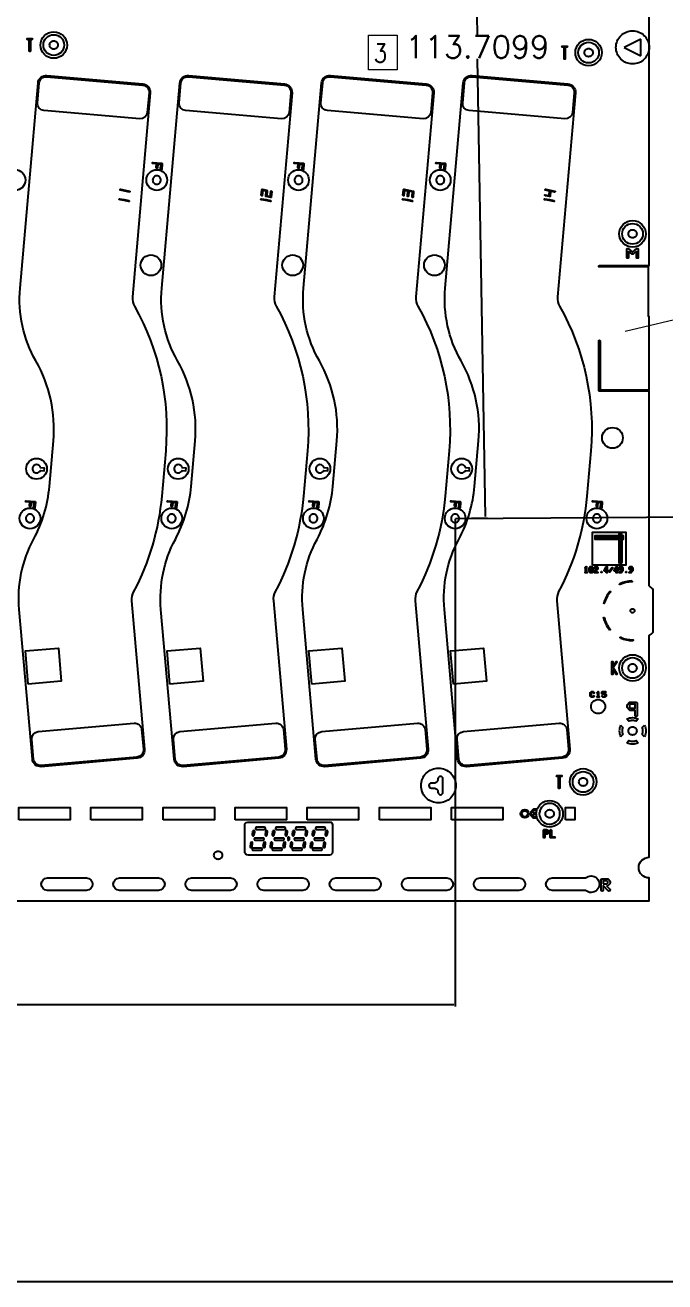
# Model space of a CAD drawing. Extents: x 2864 to 3941, y 2420 to 3182.
# Drawn here: x 3211.9 to 3289.1, y 2594.2 to 2745.9 of the extents above; entities that cross this region are included whole.
import ezdxf
from ezdxf.enums import TextEntityAlignment as Align

# ---------------------------------------------------------------- set-up
doc = ezdxf.new("R2010")
doc.units = 0
doc.layers.get('Defpoints').update_dxf_attribs({"lineweight": 0})
for name, color, linetype in [('barcode-t', 6, 'Continuous'), ('susa-t', 2, 'Continuous'), ('ttr1_panel', 255, 'Continuous'), ('序號', 1, 'Continuous')]:
    doc.layers.add(name, color=color, linetype=linetype)
doc.layers.add('備註', color=1, linetype='Continuous', lineweight=0)
doc.layers.add('尺寸線', color=3, linetype='Continuous', lineweight=0)
doc.styles.get("Standard").update_dxf_attribs({"font": 'simplex.shx', "height": 2.7})
doc.dimstyles.get("Standard").update_dxf_attribs({"dimtxt": 6, "dimasz": 0.18, "dimexe": 0.18, "dimexo": 0.0625, "dimgap": 0.09, "dimtad": 0, "dimtih": 1, "dimtoh": 1, "dimdec": 4, "dimzin": 0, "dimdsep": 46, "dimtxsty": 'Standard', "dimcen": 0.09, "dimadec": 0, "dimazin": 0, "dimtfac": 1, "dimtdec": 4, "dimtofl": 0, "dimtmove": 0, "dimatfit": 3, "dimfxl": 0, "dimtolj": 1, "dimtzin": 0, "dimarcsym": 0})

# ---------------------------------------------------------------- blocks, each defined once
blk = doc.blocks.new('*D2')
at = {"layer": 'Defpoints', "color": 0, "linetype": 'Continuous'}
for p in [(3304.24, 2985.37), (3261.76, 2985.09), (3263.76, 2686.4)]:
    blk.add_point(p, dxfattribs=at)
at = {"layer": '尺寸線', "color": 0, "linetype": 'Continuous', "lineweight": -2}
for p, q in [((3261.83, 2985.09), (3304.42, 2985.37)), ((3304.24, 2985.19), (3305.23, 2837.47)), ((3306.23, 2686.86), (3305.25, 2834.59)), ((3263.82, 2686.4), (3306.42, 2686.68))]:
    blk.add_line(p, q, dxfattribs=at)
at = {"layer": '尺寸線', "color": 0, "linetype": 'Continuous'}
for points in [[(3304.27, 2985.19), (3304.21, 2985.19), (3304.24, 2985.37)], [(3306.2, 2686.86), (3306.26, 2686.86), (3306.24, 2686.68)]]:
    blk.add_solid(points, dxfattribs=at)
at = {"layer": '尺寸線', "color": 0, "linetype": 'Continuous', "insert": (3305.24, 2836.03), "char_height": 2.7, "attachment_point": 5}
blk.add_mtext('\\A1;298.6990', dxfattribs=at)
blk = doc.blocks.new('*D3')
at = {"layer": 'Defpoints', "color": 0, "linetype": 'Continuous'}
for p in [(3261.76, 2800.09), (3265.44, 2800.15), (3263.76, 2686.4)]:
    blk.add_point(p, dxfattribs=at)
at = {"layer": '尺寸線', "color": 0, "linetype": 'Continuous', "lineweight": -2}
for p, q in [((3261.83, 2800.09), (3265.62, 2800.16)), ((3265.45, 2799.97), (3266.42, 2744.75)), ((3267.44, 2686.64), (3266.47, 2741.87)), ((3263.82, 2686.4), (3267.62, 2686.46))]:
    blk.add_line(p, q, dxfattribs=at)
at = {"layer": '尺寸線', "color": 0, "linetype": 'Continuous'}
for points in [[(3265.48, 2799.97), (3265.42, 2799.97), (3265.44, 2800.15)], [(3267.41, 2686.64), (3267.47, 2686.64), (3267.44, 2686.46)]]:
    blk.add_solid(points, dxfattribs=at)
at = {"layer": '尺寸線', "color": 0, "linetype": 'Continuous', "insert": (3266.44, 2743.31), "char_height": 2.7, "attachment_point": 5}
blk.add_mtext('\\A1;113.7099', dxfattribs=at)
blk = doc.blocks.new('*D5')
at = {"layer": 'Defpoints', "color": 0, "linetype": 'Continuous'}
for p in [(3058.56, 2686.4), (3263.76, 2686.4), (3263.76, 2627.67)]:
    blk.add_point(p, dxfattribs=at)
at = {"layer": '尺寸線', "color": 0, "linetype": 'Continuous', "lineweight": -2}
for p, q in [((3058.56, 2686.33), (3058.56, 2627.49)), ((3263.76, 2686.33), (3263.76, 2627.49)), ((3058.74, 2627.67), (3149.17, 2627.67)), ((3263.58, 2627.67), (3167.87, 2627.67))]:
    blk.add_line(p, q, dxfattribs=at)
at = {"layer": '尺寸線', "color": 0, "linetype": 'Continuous'}
for points in [[(3058.74, 2627.7), (3058.74, 2627.64), (3058.56, 2627.67)], [(3263.58, 2627.64), (3263.58, 2627.7), (3263.76, 2627.67)]]:
    blk.add_solid(points, dxfattribs=at)
at = {"layer": '尺寸線', "color": 0, "linetype": 'Continuous', "insert": (3158.52, 2627.67), "char_height": 2.7, "attachment_point": 5}
blk.add_mtext('\\A1;205.2000', dxfattribs=at)

msp = doc.modelspace()

# ---------------------------------------------------------------- linework, layer by layer
at = {"layer": 'barcode-t', "linetype": 'Continuous'}
for points in [[(3212.25041, 2666.40495), (3211.90194, 2670.38977), (3215.88651, 2670.73826), (3216.23522, 2666.75342)], [(3229.35041, 2666.40495), (3229.00194, 2670.38977), (3232.98651, 2670.73826), (3233.33522, 2666.75342)], [(3246.45041, 2666.40495), (3246.10194, 2670.38977), (3250.08651, 2670.73826), (3250.43522, 2666.75342)], [(3263.55041, 2666.40495), (3263.20194, 2670.38977), (3267.18651, 2670.73826), (3267.53522, 2666.75342)]]:
    msp.add_lwpolyline(points, close=True, dxfattribs=at)
at = {"layer": 'susa-t', "linetype": 'Continuous'}
for points in [[(3213.36598, 2736.54783), (3213.57518, 2738.939, -0.414215), (3214.4959, 2739.71157), (3226.05194, 2738.70055, -0.414216), (3226.82452, 2737.77983), (3226.61532, 2735.38866, -0.414044), (3225.6946, 2734.61608), (3214.13856, 2735.62711, -0.414219)], [(3230.46598, 2736.54783), (3230.67518, 2738.939, -0.414215), (3231.5959, 2739.71157), (3243.15194, 2738.70055, -0.414216), (3243.92452, 2737.77983), (3243.71532, 2735.38866, -0.414044), (3242.7946, 2734.61608), (3231.23856, 2735.62711, -0.414219)], [(3247.56598, 2736.54783), (3247.77518, 2738.939, -0.414215), (3248.6959, 2739.71157), (3260.25194, 2738.70055, -0.414216), (3261.02452, 2737.77983), (3260.81532, 2735.38866, -0.414044), (3259.8946, 2734.61608), (3248.33856, 2735.62711, -0.414219)], [(3264.66598, 2736.54783), (3264.87518, 2738.939, -0.414215), (3265.7959, 2739.71157), (3277.35194, 2738.70055, -0.414216), (3278.12452, 2737.77983), (3277.91532, 2735.38866, -0.414044), (3276.9946, 2734.61608), (3265.43856, 2735.62711, -0.414219)], [(3225.93132, 2660.89954), (3226.14155, 2658.5084, -0.414115), (3225.36924, 2657.58744), (3213.81343, 2656.57271, -0.414217), (3212.89248, 2657.34502), (3212.6825, 2659.73614, -0.41404), (3213.45481, 2660.65709), (3225.01037, 2661.67185, -0.414215)], [(3243.03132, 2660.89954), (3243.24155, 2658.5084, -0.414115), (3242.46924, 2657.58744), (3230.91343, 2656.57271, -0.414217), (3229.99248, 2657.34502), (3229.7825, 2659.73614, -0.41404), (3230.55481, 2660.65709), (3242.11037, 2661.67185, -0.414215)], [(3260.13132, 2660.89954), (3260.34155, 2658.5084, -0.414115), (3259.56924, 2657.58744), (3248.01343, 2656.57271, -0.414217), (3247.09248, 2657.34502), (3246.8825, 2659.73614, -0.41404), (3247.65481, 2660.65709), (3259.21037, 2661.67185, -0.414215)], [(3277.23132, 2660.89954), (3277.44155, 2658.5084, -0.414115), (3276.66924, 2657.58744), (3265.11343, 2656.57271, -0.414217), (3264.19248, 2657.34502), (3263.9825, 2659.73614, -0.41404), (3264.75481, 2660.65709), (3276.31037, 2661.67185, -0.414215)]]:
    msp.add_lwpolyline(points, format="xyb", close=True, dxfattribs=at)
at = {"layer": 'ttr1_panel'}
for p, q in [((3286.16107, 2744.24278), (3284.16107, 2743.24278)), ((3286.16107, 2742.24278), (3286.16107, 2744.24278)), ((3284.16107, 2743.24278), (3286.16107, 2742.24278)), ((3281.98575, 2680.29852), (3281.90699, 2680.14976)), ((3283.18575, 2680.29852), (3283.10699, 2680.14976)), ((3286.60103, 2660.04528), (3286.33444, 2660.31186)), ((3287.16107, 2594.24278), (3033.16107, 2594.24278))]:
    msp.add_line(p, q, dxfattribs=at)
at = {"layer": 'ttr1_panel', "linetype": 'Continuous'}
for points in [[(3300.16107, 3031.24278), (3300.16107, 2835.94278), (3301.16107, 2835.94278, -1), (3301.16107, 2835.54278), (3300.16107, 2835.54278), (3300.16107, 2640.24278), (3298.21107, 2640.24278), (3298.21107, 2631.24278), (3300.16107, 2631.24278), (3300.16107, 2615.94278), (3301.16107, 2615.94278, -1), (3301.16107, 2615.54278), (3300.16107, 2615.54278), (3300.16107, 2594.24278), (3287.16107, 2594.24278)], [(3033.16107, 2640.24278), (3287.16107, 2640.24278), (3287.16107, 2642.99278, -0.414215), (3285.91107, 2644.24278, -0.414215), (3287.16107, 2645.49278), (3287.16107, 2672.24945, 0.044688), (3287.66107, 2672.65241), (3287.66107, 2677.83314, 0.044688), (3287.16107, 2678.2361), (3287.16107, 2701.75508), (3281.16107, 2701.75508, -0.414239), (3281.08557, 2701.83058), (3281.08557, 2707.83058, -1), (3281.23657, 2707.83058), (3281.23657, 2701.90608), (3287.16107, 2701.90608), (3287.16107, 2710.75508, -0.414239), (3287.08557, 2710.83058), (3287.08557, 2716.75508), (3281.16107, 2716.75508, -1), (3281.16107, 2716.90608), (3287.16107, 2716.90608), (3287.16107, 2743.24278), (3287.16107, 2832.74945, 0.044688)], [(3284.46744, 2717.88678), (3284.46744, 2718.88015, -0.63678), (3284.63165, 2718.95681), (3285.16346, 2718.51363), (3285.69528, 2718.95681, -0.63678), (3285.85949, 2718.88015), (3285.85949, 2717.88678, -1), (3285.65949, 2717.88678), (3285.65949, 2718.66665)], [(3284.66744, 2718.66665), (3284.66744, 2717.88678, -1), (3284.46744, 2717.88678)], [(3285.65949, 2718.66665), (3285.22748, 2718.30664, -0.362064), (3285.09945, 2718.30664), (3284.66744, 2718.66665)], [(3279.56628, 2679.80459), (3279.48681, 2679.80459, -1), (3279.48681, 2679.92459), (3279.50628, 2679.92459), (3279.50628, 2680.37075, -0.727583), (3279.43779, 2680.46211)], [(3279.43779, 2680.46211), (3279.51706, 2680.5744, -0.734049), (3279.62628, 2680.54009), (3279.62628, 2679.92459), (3279.64575, 2679.92459, -1), (3279.64575, 2679.80459), (3279.56628, 2679.80459)], [(3280.55305, 2679.89014), (3280.71199, 2680.22789, -0.291832), (3280.76656, 2680.26234), (3280.81466, 2680.26234), (3280.86522, 2680.33397), (3280.86522, 2680.40846), (3280.81466, 2680.48009), (3280.7179, 2680.48009), (3280.65636, 2680.39291, -1), (3280.55832, 2680.46211), (3280.63759, 2680.5744, -0.245285), (3280.68681, 2680.60009), (3280.84575, 2680.60009, -0.245298), (3280.89497, 2680.5744), (3280.97403, 2680.4624, -0.156461), (3280.98522, 2680.42751), (3280.98522, 2680.31492, -0.156474), (3280.97403, 2680.28003), (3280.89497, 2680.16803, -0.245285), (3280.84575, 2680.14234), (3280.80436, 2680.14234), (3280.70189, 2679.92459)], [(3283.54734, 2680.31492), (3283.54734, 2680.42751, -0.156474), (3283.55853, 2680.4624), (3283.63759, 2680.5744, -0.245285), (3283.68681, 2680.60009), (3283.84575, 2680.60009, -0.245298), (3283.89497, 2680.5744), (3283.97403, 2680.4624, -0.156461), (3283.98522, 2680.42751), (3283.98522, 2680.20234)], [(3284.74734, 2680.31492), (3284.74734, 2680.42751, -0.156474), (3284.75853, 2680.4624), (3284.83759, 2680.5744, -0.245285), (3284.88681, 2680.60009), (3285.04575, 2680.60009, -0.245298), (3285.09497, 2680.5744), (3285.17403, 2680.4624, -0.156461), (3285.18522, 2680.42751), (3285.18522, 2680.20234)], [(3280.70189, 2679.92459), (3280.92522, 2679.92459, -1), (3280.92522, 2679.80459), (3280.60762, 2679.80459, -0.551305), (3280.55305, 2679.89014)], [(3283.98522, 2680.20234), (3283.98522, 2680.08976, -0.156474), (3283.97403, 2680.05487), (3283.8155, 2679.83028, -0.245285), (3283.76628, 2679.80459), (3283.60734, 2679.80459, -1), (3283.60734, 2679.92459), (3283.73519, 2679.92459), (3283.86522, 2680.1088), (3283.86522, 2680.14234), (3283.68681, 2680.14234, -0.245298), (3283.63759, 2680.16803), (3283.55853, 2680.28003, -0.156461), (3283.54734, 2680.31492)], [(3285.07171, 2678.84167, -1), (3285.07419, 2678.7417, 0.104159), (3283.67041, 2678.40947, -1), (3283.62782, 2678.49994)], [(3285.18522, 2680.20234), (3285.18522, 2680.08976, -0.156474), (3285.17403, 2680.05487), (3285.0155, 2679.83028, -0.245285), (3284.96628, 2679.80459), (3284.80734, 2679.80459, -1), (3284.80734, 2679.92459), (3284.93519, 2679.92459), (3285.06522, 2680.1088), (3285.06522, 2680.14234), (3284.88681, 2680.14234, -0.245298), (3284.83759, 2680.16803), (3284.75853, 2680.28003, -0.156461), (3284.74734, 2680.31492)], [(3282.41378, 2677.56924, -1), (3282.4901, 2677.50461, 0.110712), (3281.78015, 2676.14797, -1), (3281.68355, 2676.17383)], [(3281.66301, 2674.39212, -1), (3281.76018, 2674.41575, 0.113199), (3282.46041, 2673.01646, -1), (3282.38325, 2672.95285)], [(3283.69669, 2671.95407, -1), (3283.73737, 2672.04542, 0.107328), (3285.1917, 2671.74291, -1), (3285.19258, 2671.64291)], [(3282.64704, 2667.6173), (3282.64704, 2669.0577, -1), (3282.79704, 2669.0577), (3282.79704, 2668.57835)], [(3282.79704, 2668.57835), (3283.15699, 2669.10028, -1), (3283.28047, 2669.01512), (3282.81315, 2668.3375), (3283.28047, 2667.65988, -1), (3283.15699, 2667.57472), (3282.79704, 2668.09664)], [(3282.79704, 2668.09664), (3282.79704, 2667.6173, -1), (3282.64704, 2667.6173)], [(3280.96255, 2665.32398), (3280.94856, 2665.31, -1), (3280.87785, 2665.38071)], [(3281.01255, 2664.79866), (3280.91321, 2664.79866, -1), (3280.91321, 2664.89866), (3280.96255, 2664.89866), (3280.96255, 2665.32398)], [(3280.87785, 2665.38071), (3280.97704, 2665.47989, -0.669786), (3281.06255, 2665.44469), (3281.06255, 2664.89866), (3281.11188, 2664.89866, -1), (3281.11188, 2664.79866), (3281.01255, 2664.79866)], [(3284.52701, 2663.59419), (3284.52701, 2663.84565, -0.163734), (3284.55243, 2663.92121), (3284.74004, 2664.16966, -0.23584), (3284.83997, 2664.21957), (3285.59181, 2664.21957, -0.414226), (3285.71681, 2664.09457), (3285.71681, 2663.34527)], [(3284.46356, 2662.18274, -0.113254), (3285.16107, 2662.34278, -0.113254), (3285.85857, 2662.18274)], [(3285.85857, 2662.18274), (3285.59198, 2661.91615, 0.088223), (3285.16107, 2661.99278, 0.088221), (3284.73015, 2661.91615), (3284.46356, 2662.18274)], [(3285.71681, 2663.34527), (3285.71681, 2662.59597, -1), (3285.46681, 2662.59597), (3285.46681, 2663.22027), (3284.83997, 2663.22027, -0.235848), (3284.74004, 2663.27018), (3284.55243, 2663.51863, -0.163746), (3284.52701, 2663.59419)], [(3283.7211, 2661.44028), (3283.98769, 2661.17369, 0.088223), (3283.91107, 2660.74278, 0.088221), (3283.98769, 2660.31186), (3283.7211, 2660.04528)], [(3286.33444, 2660.31186, 0.088223), (3286.41107, 2660.74278, 0.088221), (3286.33444, 2661.17369), (3286.60103, 2661.44028)], [(3286.60103, 2661.44028, -0.113254), (3286.76107, 2660.74278, -0.113254), (3286.60103, 2660.04528)], [(3284.46356, 2659.30282), (3284.73015, 2659.5694, 0.088223), (3285.16107, 2659.49278, 0.088221), (3285.59198, 2659.5694), (3285.85857, 2659.30282)], [(3285.85857, 2659.30282, -0.113255), (3285.16107, 2659.14278, -0.113253), (3284.46356, 2659.30282)], [(3273.95475, 2651.07036), (3273.96557, 2651.05873, -0.394811), (3273.96519, 2650.93577), (3273.91935, 2650.88646, 0.028825), (3273.91107, 2650.74278)], [(3281.36725, 2641.53985), (3281.36725, 2642.16071), (3281.36725, 2642.78157, -0.414226), (3281.49225, 2642.90657), (3282.11311, 2642.90657, -0.200077), (3282.20188, 2642.86957), (3282.40806, 2642.66339, -0.200077), (3282.44506, 2642.57461), (3282.44506, 2642.36766, -0.200077), (3282.40806, 2642.27889), (3282.20188, 2642.07271, -0.200077), (3282.11311, 2642.03571), (3282.00098, 2642.03571)], [(3282.00098, 2642.03571), (3282.40845, 2641.62823, -1), (3282.23168, 2641.45146), (3281.64743, 2642.03571), (3281.61725, 2642.03571), (3281.61725, 2641.53985, -1), (3281.36725, 2641.53985)]]:
    msp.add_lwpolyline(points, format="xyb", dxfattribs=at)
for points in [[(3212.18594, 2744.17059, -1), (3212.18594, 2744.32059), (3212.43428, 2744.32059), (3212.68263, 2744.32059, -1), (3212.68263, 2744.17059), (3212.50928, 2744.17059), (3212.50928, 2742.80519, -1), (3212.35928, 2742.80519), (3212.35928, 2744.17059)], [(3283.16107, 2743.24278, -0.414214), (3285.16107, 2745.24278, -0.414214), (3287.16107, 2743.24278, -0.414214), (3285.16107, 2741.24278, -0.414214)], [(3214.82496, 2743.53067, -0.414217), (3215.32496, 2744.03067, -0.414217), (3215.82496, 2743.53067, -0.414217), (3215.32496, 2743.03067, -0.414217)], [(3276.72337, 2743.25758, -1), (3276.72337, 2743.40758), (3276.97171, 2743.40758), (3277.22006, 2743.40758, -1), (3277.22006, 2743.25758), (3277.04671, 2743.25758), (3277.04671, 2741.89219, -1), (3276.89671, 2741.89219), (3276.89671, 2743.25758)], [(3279.36239, 2742.61767, -0.414217), (3279.86239, 2743.11767, -0.414217), (3280.36239, 2742.61767, -0.414217), (3279.86239, 2742.11767, -0.414217)], [(3211.16106, 2675.41206, -0.145892), (3212.89617, 2683.86389, 0.101585), (3214.80371, 2690.26198), (3215.28305, 2695.74091, 0.152268), (3213.17514, 2705.39518, -0.152268), (3211.25808, 2714.17681), (3213.42564, 2738.95208, -0.414215), (3214.50899, 2739.86112), (3226.06477, 2738.85011, -0.414215), (3226.97381, 2737.76677), (3224.81978, 2713.14611, 0.151039), (3225.06884, 2711.99148, -0.151026), (3228.83122, 2694.5556), (3228.35188, 2689.07667, -0.100411), (3224.94764, 2677.5607, 0.144694), (3224.72216, 2676.44947), (3226.29085, 2658.52151, -0.414156), (3225.38176, 2657.43823), (3213.82593, 2656.42705, -0.414232), (3212.74257, 2657.33602)], [(3228.26106, 2675.41206, -0.145892), (3229.99617, 2683.86389, 0.101585), (3231.90371, 2690.26198), (3232.38305, 2695.74091, 0.152268), (3230.27514, 2705.39518, -0.152268), (3228.35808, 2714.17681), (3230.52564, 2738.95208, -0.414215), (3231.60899, 2739.86112), (3243.16477, 2738.85011, -0.414215), (3244.07381, 2737.76677), (3241.91978, 2713.14611, 0.151039), (3242.16884, 2711.99148, -0.151026), (3245.93122, 2694.5556), (3245.45188, 2689.07667, -0.100411), (3242.04764, 2677.5607, 0.144694), (3241.82216, 2676.44947), (3243.39085, 2658.52151, -0.414156), (3242.48176, 2657.43823), (3230.92593, 2656.42705, -0.414232), (3229.84257, 2657.33602)], [(3245.36106, 2675.41206, -0.145892), (3247.09617, 2683.86389, 0.101585), (3249.00371, 2690.26198), (3249.48305, 2695.74091, 0.152268), (3247.37514, 2705.39518, -0.152268), (3245.45808, 2714.17681), (3247.62564, 2738.95208, -0.414215), (3248.70899, 2739.86112), (3260.26477, 2738.85011, -0.414215), (3261.17381, 2737.76677), (3259.01978, 2713.14611, 0.151039), (3259.26884, 2711.99148, -0.151026), (3263.03122, 2694.5556), (3262.55188, 2689.07667, -0.100411), (3259.14764, 2677.5607, 0.144694), (3258.92216, 2676.44947), (3260.49085, 2658.52151, -0.414156), (3259.58176, 2657.43823), (3248.02593, 2656.42705, -0.414232), (3246.94257, 2657.33602)], [(3262.46106, 2675.41206, -0.145892), (3264.19617, 2683.86389, 0.101585), (3266.10371, 2690.26198), (3266.58305, 2695.74091, 0.152268), (3264.47514, 2705.39518, -0.152268), (3262.55808, 2714.17681), (3264.72564, 2738.95208, -0.414215), (3265.80899, 2739.86112), (3277.36477, 2738.85011, -0.414215), (3278.27381, 2737.76677), (3276.11978, 2713.14611, 0.151039), (3276.36884, 2711.99148, -0.151026), (3280.13122, 2694.5556), (3279.65188, 2689.07667, -0.100411), (3276.24764, 2677.5607, 0.144694), (3276.02216, 2676.44947), (3277.59085, 2658.52151, -0.414156), (3276.68176, 2657.43823), (3265.12593, 2656.42705, -0.414232), (3264.04257, 2657.33602)], [(3227.29023, 2729.21414, -1), (3227.3033, 2729.36357), (3228.34238, 2729.27266, -0.414234), (3228.41056, 2729.19141), (3228.34996, 2728.49869, -1), (3228.20053, 2728.51177), (3228.25459, 2729.12977), (3227.88448, 2729.16215), (3227.84557, 2728.71733, -1), (3227.69614, 2728.7304), (3227.73505, 2729.17522)], [(3244.39023, 2729.21414, -1), (3244.4033, 2729.36357), (3245.44238, 2729.27266, -0.414234), (3245.51056, 2729.19141), (3245.44996, 2728.49869, -1), (3245.30053, 2728.51177), (3245.35459, 2729.12977), (3244.98448, 2729.16215), (3244.94557, 2728.71733, -1), (3244.79614, 2728.7304), (3244.83505, 2729.17522)], [(3261.49023, 2729.21414, -1), (3261.5033, 2729.36357), (3262.54238, 2729.27266, -0.414234), (3262.61056, 2729.19141), (3262.54996, 2728.49869, -1), (3262.40053, 2728.51177), (3262.45459, 2729.12977), (3262.08448, 2729.16215), (3262.04557, 2728.71733, -1), (3261.89614, 2728.7304), (3261.93505, 2729.17522)], [(3227.25798, 2727.23379, 0.414217), (3227.75798, 2726.73379, 0.414217), (3228.25798, 2727.23379, 0.414217), (3227.75798, 2727.73379, 0.414217)], [(3244.35798, 2727.23379, 0.414217), (3244.85798, 2726.73379, 0.414217), (3245.35798, 2727.23379, 0.414217), (3244.85798, 2727.73379, 0.414217)], [(3261.45798, 2727.23379, 0.414217), (3261.95798, 2726.73379, 0.414217), (3262.45798, 2727.23379, 0.414217), (3261.95798, 2727.73379, 0.414217)], [(3223.36841, 2725.99518, -1), (3223.39108, 2726.11607), (3223.937, 2726.01369), (3224.48292, 2725.91131, -1), (3224.46025, 2725.79042), (3223.91433, 2725.8928)], [(3240.36039, 2725.39699), (3240.41848, 2726.06099, -0.444356), (3240.4913, 2726.11603), (3241.03679, 2726.01373, -0.386813), (3241.08693, 2725.94789), (3241.0337, 2725.33942), (3241.45814, 2725.25982), (3241.51032, 2725.85623, -1), (3241.63285, 2725.84551), (3241.57476, 2725.18151, -0.444356), (3241.50194, 2725.12646), (3240.95646, 2725.22876, -0.386813), (3240.90631, 2725.29461), (3240.95955, 2725.90308), (3240.5351, 2725.98268), (3240.48292, 2725.38627, -1)], [(3257.46039, 2725.39699), (3257.51848, 2726.06099, -0.444356), (3257.5913, 2726.11603), (3258.68271, 2725.91135, -0.386813), (3258.73285, 2725.84551), (3258.67476, 2725.18151, -1), (3258.55223, 2725.19223), (3258.60547, 2725.8007), (3258.18102, 2725.8803), (3258.12884, 2725.28389, -1), (3258.00631, 2725.29461), (3258.05955, 2725.90308), (3257.6351, 2725.98268), (3257.58292, 2725.38627, -1)], [(3274.61032, 2725.33119, -1), (3274.63299, 2725.45208), (3275.11222, 2725.3622), (3275.15955, 2725.90308), (3274.66841, 2725.99518, -1), (3274.69108, 2726.11607), (3275.78292, 2725.91131, -1), (3275.76025, 2725.79042), (3275.28102, 2725.8803), (3275.22884, 2725.28389, -0.444356), (3275.15602, 2725.22884)], [(3223.26819, 2724.84955, -1), (3223.29086, 2724.97044), (3223.83677, 2724.86806), (3224.38269, 2724.76568, -1), (3224.36002, 2724.64479), (3223.8141, 2724.74717)], [(3240.36819, 2724.84955, -1), (3240.39086, 2724.97044), (3240.93677, 2724.86806), (3241.48269, 2724.76568, -1), (3241.46002, 2724.64479), (3240.9141, 2724.74717)], [(3257.46819, 2724.84955, -1), (3257.49086, 2724.97044), (3258.03677, 2724.86806), (3258.58269, 2724.76568, -1), (3258.56002, 2724.64479), (3258.0141, 2724.74717)], [(3274.56819, 2724.84955, -1), (3274.59086, 2724.97044), (3275.13677, 2724.86806), (3275.68269, 2724.76568, -1), (3275.66002, 2724.64479), (3275.1141, 2724.74717)], [(3284.66107, 2720.74278, -0.414217), (3285.16107, 2721.24278, -0.414217), (3285.66107, 2720.74278, -0.414217), (3285.16107, 2720.24278, -0.414217)], [(3225.80626, 2716.9501, -0.414215), (3227.05626, 2718.2001, -0.414215), (3228.30626, 2716.9501, -0.414215), (3227.05626, 2715.7001, -0.414215)], [(3242.90626, 2716.9501, -0.414215), (3244.15626, 2718.2001, -0.414215), (3245.40626, 2716.9501, -0.414215), (3244.15626, 2715.7001, -0.414215)], [(3260.00626, 2716.9501, -0.414215), (3261.25626, 2718.2001, -0.414215), (3262.50626, 2716.9501, -0.414215), (3261.25626, 2715.7001, -0.414215)], [(3281.48789, 2696.1141, -0.414215), (3282.73789, 2697.3641, -0.414215), (3283.98789, 2696.1141, -0.414215), (3282.73789, 2694.8641, -0.414215)], [(3211.99734, 2692.3827, -0.414215), (3213.24734, 2693.6327, -0.414215), (3214.49734, 2692.3827, -0.414215), (3213.24734, 2691.1327, -0.414215)], [(3212.74734, 2692.3827, 0.414217), (3213.24734, 2691.8827, 0.303552), (3213.70942, 2692.1917), (3214.18179, 2692.15037), (3214.20794, 2692.44923), (3213.73557, 2692.49056, 0.351876), (3213.24734, 2692.8827, 0.414217)], [(3229.09734, 2692.3827, -0.414215), (3230.34734, 2693.6327, -0.414215), (3231.59734, 2692.3827, -0.414215), (3230.34734, 2691.1327, -0.414215)], [(3229.84734, 2692.3827, 0.414217), (3230.34734, 2691.8827, 0.303552), (3230.80942, 2692.1917), (3231.28179, 2692.15037), (3231.30794, 2692.44923), (3230.83557, 2692.49056, 0.351876), (3230.34734, 2692.8827, 0.414217)], [(3246.19734, 2692.3827, -0.414215), (3247.44734, 2693.6327, -0.414215), (3248.69734, 2692.3827, -0.414215), (3247.44734, 2691.1327, -0.414215)], [(3246.94734, 2692.3827, 0.414217), (3247.44734, 2691.8827, 0.303552), (3247.90942, 2692.1917), (3248.38179, 2692.15037), (3248.40794, 2692.44923), (3247.93557, 2692.49056, 0.351876), (3247.44734, 2692.8827, 0.414217)], [(3263.29734, 2692.3827, -0.414215), (3264.54734, 2693.6327, -0.414215), (3265.79734, 2692.3827, -0.414215), (3264.54734, 2691.1327, -0.414215)], [(3264.04734, 2692.3827, 0.414217), (3264.54734, 2691.8827, 0.303552), (3265.00942, 2692.1917), (3265.48179, 2692.15037), (3265.50794, 2692.44923), (3265.03557, 2692.49056, 0.351876), (3264.54734, 2692.8827, 0.414217)], [(3211.99109, 2688.37694, -1), (3212.00416, 2688.52637), (3213.04324, 2688.43547, -0.414234), (3213.11142, 2688.35421), (3213.05082, 2687.66149, -1), (3212.90139, 2687.67457), (3212.95545, 2688.29257), (3212.58534, 2688.32495), (3212.54643, 2687.88013, -1), (3212.397, 2687.8932), (3212.43591, 2688.33803)], [(3229.09109, 2688.37694, -1), (3229.10416, 2688.52637), (3230.14324, 2688.43547, -0.414234), (3230.21142, 2688.35421), (3230.15082, 2687.66149, -1), (3230.00139, 2687.67457), (3230.05545, 2688.29257), (3229.68534, 2688.32495), (3229.64643, 2687.88013, -1), (3229.497, 2687.8932), (3229.53591, 2688.33803)], [(3246.19109, 2688.37694, -1), (3246.20416, 2688.52637), (3247.24324, 2688.43547, -0.414234), (3247.31142, 2688.35421), (3247.25082, 2687.66149, -1), (3247.10139, 2687.67457), (3247.15545, 2688.29257), (3246.78534, 2688.32495), (3246.74643, 2687.88013, -1), (3246.597, 2687.8932), (3246.63591, 2688.33803)], [(3263.29109, 2688.37694, -1), (3263.30416, 2688.52637), (3264.34324, 2688.43547, -0.414234), (3264.41142, 2688.35421), (3264.35082, 2687.66149, -1), (3264.20139, 2687.67457), (3264.25545, 2688.29257), (3263.88534, 2688.32495), (3263.84643, 2687.88013, -1), (3263.697, 2687.8932), (3263.73591, 2688.33803)], [(3280.39109, 2688.37694, -1), (3280.40416, 2688.52637), (3281.44324, 2688.43547, -0.414234), (3281.51142, 2688.35421), (3281.45082, 2687.66149, -1), (3281.30139, 2687.67457), (3281.35545, 2688.29257), (3280.98534, 2688.32495), (3280.94643, 2687.88013, -1), (3280.797, 2687.8932), (3280.83591, 2688.33803)], [(3211.95884, 2686.3966, 0.414217), (3212.45884, 2685.8966, 0.414217), (3212.95884, 2686.3966, 0.414217), (3212.45884, 2686.8966, 0.414217)], [(3229.05884, 2686.3966, 0.414217), (3229.55884, 2685.8966, 0.414217), (3230.05884, 2686.3966, 0.414217), (3229.55884, 2686.8966, 0.414217)], [(3246.15884, 2686.3966, 0.414217), (3246.65884, 2685.8966, 0.414217), (3247.15884, 2686.3966, 0.414217), (3246.65884, 2686.8966, 0.414217)], [(3263.25884, 2686.3966, 0.414217), (3263.75884, 2685.8966, 0.414217), (3264.25884, 2686.3966, 0.414217), (3263.75884, 2686.8966, 0.414217)], [(3280.35884, 2686.3966, 0.414217), (3280.85884, 2685.8966, 0.414217), (3281.35884, 2686.3966, 0.414217), (3280.85884, 2686.8966, 0.414217)], [(3280.66043, 2683.8888), (3283.49195, 2683.8888), (3283.49195, 2681.05729, 1), (3283.59433, 2681.05729), (3283.59433, 2683.8888), (3283.64425, 2683.8888), (3283.64425, 2681.05729, 1), (3283.74663, 2681.05729), (3283.74663, 2683.8888), (3283.79655, 2683.8888), (3283.79655, 2681.05729, 1), (3283.89893, 2681.05729), (3283.89893, 2683.8888), (3284.03784, 2683.8888, 1), (3284.03784, 2683.99119), (3283.89893, 2683.99119), (3283.89893, 2684.0411), (3284.03784, 2684.0411, 1), (3284.03784, 2684.14349), (3283.89893, 2684.14349), (3283.89893, 2684.1934), (3284.03784, 2684.1934, 1), (3284.03784, 2684.29579), (3283.89893, 2684.29579), (3283.89893, 2684.4347, 1), (3283.79655, 2684.4347), (3283.79655, 2684.29579), (3283.74663, 2684.29579), (3283.74663, 2684.4347, 1), (3283.64425, 2684.4347), (3283.64425, 2684.29579), (3283.59433, 2684.29579), (3283.59433, 2684.4347, 1), (3283.49195, 2684.4347), (3283.49195, 2684.29579), (3280.66043, 2684.29579, 1), (3280.66043, 2684.1934), (3283.49195, 2684.1934), (3283.49195, 2684.14349), (3280.66043, 2684.14349, 1), (3280.66043, 2684.0411), (3283.49195, 2684.0411), (3283.49195, 2683.99119), (3280.66043, 2683.99119, 1)], [(3279.94734, 2679.97718), (3279.94734, 2680.42751, -0.156474), (3279.95853, 2680.4624), (3280.03759, 2680.5744, -0.245285), (3280.08681, 2680.60009), (3280.24575, 2680.60009, -0.245298), (3280.29497, 2680.5744), (3280.37403, 2680.4624, -0.156461), (3280.38522, 2680.42751), (3280.38522, 2679.97718, -0.156474), (3280.37403, 2679.94229), (3280.29497, 2679.83028, -0.245285), (3280.24575, 2679.80459), (3280.08681, 2679.80459, -0.245298), (3280.03759, 2679.83028), (3279.95853, 2679.94229, -0.156461)], [(3281.75438, 2680.11795), (3281.99266, 2680.56804, -0.782967), (3282.10575, 2680.54009), (3282.10575, 2680.14976), (3282.12522, 2680.14976, -1), (3282.12522, 2680.02976), (3282.10575, 2680.02976), (3282.10575, 2679.86459, -1), (3281.98575, 2679.86459), (3281.98575, 2680.02976), (3281.80734, 2680.02976, -0.565968)], [(3282.35832, 2680.01178), (3282.6762, 2680.46211, -1), (3282.77424, 2680.39291), (3282.45636, 2679.94258, -1)], [(3282.95438, 2680.11795), (3283.19266, 2680.56804, -0.782967), (3283.30575, 2680.54009), (3283.30575, 2680.14976), (3283.32522, 2680.14976, -1), (3283.32522, 2680.02976), (3283.30575, 2680.02976), (3283.30575, 2679.86459, -1), (3283.18575, 2679.86459), (3283.18575, 2680.02976), (3283.00734, 2680.02976, -0.565968)], [(3284.91107, 2675.24278, -0.414222), (3285.16107, 2675.49278, -0.414222), (3285.41107, 2675.24278, -0.414222), (3285.16107, 2674.99278, -0.414222)], [(3284.66107, 2668.34278, -0.414217), (3285.16107, 2668.84278, -0.414217), (3285.66107, 2668.34278, -0.414217), (3285.16107, 2667.84278, -0.414217)], [(3280.06387, 2664.948), (3280.06387, 2665.34535, -0.200121), (3280.07867, 2665.38086), (3280.1777, 2665.47989, -0.200121), (3280.21321, 2665.49469), (3280.41188, 2665.49469, -0.200121), (3280.44739, 2665.47989), (3280.54658, 2665.38071, -1), (3280.47587, 2665.31), (3280.39117, 2665.39469), (3280.23392, 2665.39469), (3280.16387, 2665.32464), (3280.16387, 2664.96871), (3280.23392, 2664.89866), (3280.39117, 2664.89866), (3280.47587, 2664.98336, -1), (3280.54658, 2664.91265), (3280.44739, 2664.81346, -0.200121), (3280.41188, 2664.79866), (3280.21321, 2664.79866, -0.200121), (3280.1777, 2664.81346), (3280.07867, 2664.91249, -0.200121)], [(3281.46387, 2665.24601), (3281.46387, 2665.44469, -0.414253), (3281.51387, 2665.49469), (3281.91122, 2665.49469, -1), (3281.91122, 2665.39469), (3281.56387, 2665.39469), (3281.56387, 2665.29601), (3281.81188, 2665.29601, -0.200121), (3281.84739, 2665.28121), (3281.94642, 2665.18219, -0.200121), (3281.96122, 2665.14668), (3281.96122, 2664.948, -0.200121), (3281.94642, 2664.91249), (3281.84739, 2664.81346, -0.200121), (3281.81188, 2664.79866), (3281.61321, 2664.79866, -0.200121), (3281.5777, 2664.81346), (3281.47852, 2664.91265, -1), (3281.54923, 2664.98336), (3281.63392, 2664.89866), (3281.79117, 2664.89866), (3281.86122, 2664.96871), (3281.86122, 2665.12597), (3281.79117, 2665.19601), (3281.51387, 2665.19601, -0.414253)], [(3280.1573, 2663.68202, -0.414215), (3281.0073, 2664.53202, -0.414215), (3281.8573, 2663.68202, -0.414215), (3281.0073, 2662.83202, -0.414215)], [(3284.66107, 2660.74278, -0.414217), (3285.16107, 2661.24278, -0.414217), (3285.66107, 2660.74278, -0.414217), (3285.16107, 2660.24278, -0.414217)], [(3259.63882, 2654.14477, -0.414215), (3261.73882, 2656.24477, -0.414215), (3263.83882, 2654.14477, -0.414215), (3261.73882, 2652.04477, -0.414215)], [(3260.88882, 2653.84477), (3261.18882, 2653.84477, -0.414217), (3261.68882, 2653.34477, 1), (3262.28882, 2653.34477), (3262.28882, 2654.94477, 1), (3261.68882, 2654.94477, -0.414217), (3261.18882, 2654.44477), (3260.88882, 2654.44477, 1)], [(3276.06293, 2655.22719, -1), (3276.06293, 2655.37719), (3276.31128, 2655.37719), (3276.55962, 2655.37719, -1), (3276.55962, 2655.22719), (3276.38628, 2655.22719), (3276.38628, 2653.86179, -1), (3276.23628, 2653.86179), (3276.23628, 2655.22719)], [(3278.70195, 2654.58727, -0.414217), (3279.20195, 2655.08727, -0.414217), (3279.70195, 2654.58727, -0.414217), (3279.20195, 2654.08727, -0.414217)], [(3272.93548, 2650.52747), (3272.93548, 2650.76235), (3272.93548, 2650.99723, -0.190123), (3272.95956, 2651.05873), (3273.17811, 2651.29382, -0.209079), (3273.24424, 2651.32255), (3273.6698, 2651.32255, -5.530988), (3273.65517, 2650.20215), (3273.24424, 2650.20215, -0.209079), (3273.17811, 2650.23087), (3272.95956, 2650.46597, -0.190123)], [(3273.11548, 2650.85235), (3273.56482, 2650.85235, -0.04604), (3273.61181, 2651.14255), (3273.28324, 2651.14255), (3273.11548, 2650.96208)], [(3273.11548, 2650.56262), (3273.28324, 2650.38215), (3273.60224, 2650.38215, -0.045869), (3273.56262, 2650.67235), (3273.11548, 2650.67235)], [(3274.66107, 2650.74278, -0.414217), (3275.16107, 2651.24278, -0.414217), (3275.66107, 2650.74278, -0.414217), (3275.16107, 2650.24278, -0.414217)], [(3238.36376, 2646.19603), (3238.36376, 2649.36773, -0.414218), (3238.73223, 2649.7362), (3248.64564, 2649.7362, -0.41422), (3248.95838, 2649.42346), (3248.95838, 2646.10068, -0.414219), (3248.60706, 2645.74936), (3238.81043, 2645.74936, -0.414218)], [(3239.25507, 2648.22421, 1), (3239.50579, 2648.18351), (3239.56929, 2648.57467, 1), (3239.31857, 2648.61537)], [(3239.79191, 2648.85918), (3240.72917, 2648.85918, 1), (3240.72917, 2649.11318), (3239.79191, 2649.11318, 1)], [(3240.81959, 2648.21833, 1), (3241.07056, 2648.17922), (3241.13152, 2648.57038, 1), (3240.88055, 2648.60949)], [(3241.66807, 2648.22421, 1), (3241.91879, 2648.18351), (3241.98229, 2648.57467, 1), (3241.73157, 2648.61537)], [(3242.20491, 2648.85918), (3243.14217, 2648.85918, 1), (3243.14217, 2649.11318), (3242.20491, 2649.11318, 1)], [(3243.23259, 2648.21833, 1), (3243.48356, 2648.17922), (3243.54452, 2648.57038, 1), (3243.29355, 2648.60949)], [(3244.08107, 2648.22421, 1), (3244.33179, 2648.18351), (3244.39529, 2648.57467, 1), (3244.14457, 2648.61537)], [(3244.61791, 2648.85918), (3245.55517, 2648.85918, 1), (3245.55517, 2649.11318), (3244.61791, 2649.11318, 1)], [(3245.64559, 2648.21833, 1), (3245.89656, 2648.17922), (3245.95752, 2648.57038, 1), (3245.70655, 2648.60949)], [(3246.49915, 2648.22421, 1), (3246.74987, 2648.18351), (3246.81337, 2648.57467, 1), (3246.56265, 2648.61537)], [(3247.03599, 2648.85918), (3247.97325, 2648.85918, 1), (3247.97325, 2649.11318), (3247.03599, 2649.11318, 1)], [(3248.06379, 2648.21913, 1), (3248.31451, 2648.17843), (3248.37801, 2648.56959, 1), (3248.12729, 2648.61029)], [(3274.43414, 2647.9049), (3274.43414, 2648.33205), (3274.43414, 2648.7592, -0.414239), (3274.50414, 2648.8292), (3274.83162, 2648.8292, -0.234442), (3274.88748, 2648.80182), (3274.99675, 2648.65943, -0.166397), (3275.01122, 2648.61648), (3275.01122, 2648.47476, -0.166398), (3274.99675, 2648.43181), (3274.88748, 2648.28943, -0.234442), (3274.83162, 2648.26205), (3274.57414, 2648.26205), (3274.57414, 2647.9049, -1)], [(3275.23414, 2647.9049), (3275.23414, 2648.7592, -1), (3275.37414, 2648.7592), (3275.37414, 2647.9749), (3275.74122, 2647.9749, -1), (3275.74122, 2647.8349), (3275.30414, 2647.8349, -0.414239)], [(3239.00865, 2646.81171, 1), (3239.25945, 2646.77152), (3239.32295, 2647.16776, 1), (3239.07215, 2647.20795)], [(3239.63697, 2647.56378), (3240.57423, 2647.56378, 1), (3240.57423, 2647.81778), (3239.63697, 2647.81778, 1)], [(3240.57317, 2646.81093, 1), (3240.82422, 2646.7723), (3240.88518, 2647.16854, 1), (3240.63413, 2647.20717)], [(3241.42165, 2646.81171, 1), (3241.67245, 2646.77152), (3241.73595, 2647.16776, 1), (3241.48515, 2647.20795)], [(3242.04997, 2647.56378), (3242.98723, 2647.56378, 1), (3242.98723, 2647.81778), (3242.04997, 2647.81778, 1)], [(3242.98617, 2646.81093, 1), (3243.23722, 2646.7723), (3243.29818, 2647.16854, 1), (3243.04713, 2647.20717)], [(3243.83465, 2646.81171, 1), (3244.08545, 2646.77152), (3244.14895, 2647.16776, 1), (3243.89815, 2647.20795)], [(3244.46297, 2647.56378), (3245.40023, 2647.56378, 1), (3245.40023, 2647.81778), (3244.46297, 2647.81778, 1)], [(3245.39917, 2646.81093, 1), (3245.65022, 2646.7723), (3245.71118, 2647.16854, 1), (3245.46013, 2647.20717)], [(3246.25527, 2646.81171, 1), (3246.50607, 2646.77152), (3246.56957, 2647.16776, 1), (3246.31877, 2647.20795)], [(3246.88105, 2647.56378), (3247.81577, 2647.56378, 1), (3247.81577, 2647.81778), (3246.88105, 2647.81778, 1)], [(3247.81725, 2646.81093, 1), (3248.0683, 2646.7723), (3248.12926, 2647.16854, 1), (3247.87821, 2647.20717)], [(3234.66107, 2645.74278, -0.414217), (3235.16107, 2646.24278, -0.414217), (3235.66107, 2645.74278, -0.414217), (3235.16107, 2645.24278, -0.414217)], [(3239.41345, 2646.32934), (3240.35325, 2646.32934, 1), (3240.35325, 2646.58334), (3239.41345, 2646.58334, 1)], [(3241.82645, 2646.32934), (3242.76625, 2646.32934, 1), (3242.76625, 2646.58334), (3241.82645, 2646.58334, 1)], [(3244.23945, 2646.32934), (3245.17925, 2646.32934, 1), (3245.17925, 2646.58334), (3244.23945, 2646.58334, 1)], [(3246.65753, 2646.32934), (3247.59733, 2646.32934, 1), (3247.59733, 2646.58334), (3246.65753, 2646.58334, 1)], [(3214.56107, 2641.49278, -1), (3214.56107, 2642.99278), (3219.26107, 2642.99278, -1), (3219.26107, 2641.49278)], [(3223.26107, 2641.49278, -1), (3223.26107, 2642.99278), (3227.96107, 2642.99278, -1), (3227.96107, 2641.49278)], [(3231.96107, 2641.49278, -1), (3231.96107, 2642.99278), (3236.66107, 2642.99278, -1), (3236.66107, 2641.49278)], [(3240.66107, 2641.49278, -1), (3240.66107, 2642.99278), (3245.36107, 2642.99278, -1), (3245.36107, 2641.49278)], [(3249.36107, 2641.49278, -1), (3249.36107, 2642.99278), (3254.06107, 2642.99278, -1), (3254.06107, 2641.49278)], [(3258.06107, 2641.49278, -1), (3258.06107, 2642.99278), (3262.76107, 2642.99278, -1), (3262.76107, 2641.49278)], [(3266.76107, 2641.49278, -1), (3266.76107, 2642.99278), (3271.46107, 2642.99278, -1), (3271.46107, 2641.49278)], [(3275.46107, 2641.49278, -1), (3275.46107, 2642.99278), (3279.49963, 2642.99278, -0.182679), (3280.16107, 2643.24278, -0.414216), (3281.16107, 2642.24278, -0.414216), (3280.16107, 2641.24278, -0.182679), (3279.49963, 2641.49278)]]:
    msp.add_lwpolyline(points, format="xyb", close=True, dxfattribs=at)
for points in [[(3280.34734, 2680.74459), (3280.34734, 2684.74459), (3284.34734, 2684.74459), (3284.34734, 2680.74459)], [(3283.59433, 2684.14349), (3283.59433, 2684.1934), (3283.64425, 2684.1934), (3283.64425, 2684.14349)], [(3283.59433, 2683.99119), (3283.59433, 2684.0411), (3283.64425, 2684.0411), (3283.64425, 2683.99119)], [(3283.74663, 2684.14349), (3283.74663, 2684.1934), (3283.79655, 2684.1934), (3283.79655, 2684.14349)], [(3283.74663, 2683.99119), (3283.74663, 2684.0411), (3283.79655, 2684.0411), (3283.79655, 2683.99119)], [(3280.06734, 2679.99622), (3280.1179, 2679.92459), (3280.21466, 2679.92459), (3280.26522, 2679.99622), (3280.26522, 2680.40846), (3280.21466, 2680.48009), (3280.1179, 2680.48009), (3280.06734, 2680.40846)], [(3283.66734, 2680.33397), (3283.7179, 2680.26234), (3283.86522, 2680.26234), (3283.86522, 2680.40846), (3283.81466, 2680.48009), (3283.7179, 2680.48009), (3283.66734, 2680.40846)], [(3284.86734, 2680.33397), (3284.9179, 2680.26234), (3285.06522, 2680.26234), (3285.06522, 2680.40846), (3285.01466, 2680.48009), (3284.9179, 2680.48009), (3284.86734, 2680.40846)], [(3284.77701, 2663.63608), (3284.90222, 2663.47027), (3285.46681, 2663.47027), (3285.46681, 2663.96957), (3284.90222, 2663.96957), (3284.77701, 2663.80376)], [(3211.11107, 2649.99278), (3211.11107, 2651.49278), (3217.31107, 2651.49278), (3217.31107, 2649.99278)], [(3219.81107, 2649.99278), (3219.81107, 2651.49278), (3226.01107, 2651.49278), (3226.01107, 2649.99278)], [(3228.51107, 2649.99278), (3228.51107, 2651.49278), (3234.71107, 2651.49278), (3234.71107, 2649.99278)], [(3237.21107, 2649.99278), (3237.21107, 2651.49278), (3243.41107, 2651.49278), (3243.41107, 2649.99278)], [(3245.91107, 2649.99278), (3245.91107, 2651.49278), (3252.11107, 2651.49278), (3252.11107, 2649.99278)], [(3254.61107, 2649.99278), (3254.61107, 2651.49278), (3260.81107, 2651.49278), (3260.81107, 2649.99278)], [(3263.31107, 2649.99278), (3263.31107, 2651.49278), (3269.51107, 2651.49278), (3269.51107, 2649.99278)], [(3277.06298, 2649.99278), (3277.06298, 2651.49278), (3278.21107, 2651.49278), (3278.21107, 2649.99278)], [(3274.57414, 2648.40205), (3274.79743, 2648.40205), (3274.87122, 2648.4982), (3274.87122, 2648.59305), (3274.79743, 2648.6892), (3274.57414, 2648.6892)], [(3243.56107, 2647.61778), (3243.66107, 2647.51778), (3243.76107, 2647.61778), (3243.76107, 2647.86778), (3243.66107, 2647.96778), (3243.56107, 2647.86778)], [(3281.61725, 2642.28571), (3282.06133, 2642.28571), (3282.19506, 2642.41944), (3282.19506, 2642.52284), (3282.06133, 2642.65657), (3281.61725, 2642.65657)]]:
    msp.add_lwpolyline(points, close=True, dxfattribs=at)
for points in [[(3281.90699, 2680.14976), (3281.98575, 2680.14976), (3281.98575, 2680.29852)], [(3283.10699, 2680.14976), (3283.18575, 2680.14976), (3283.18575, 2680.29852)]]:
    msp.add_lwpolyline(points, dxfattribs=at)
at = {"layer": 'ttr1_panel'}
for centre, radius in [((3215.32496, 2743.53067), 1.6), ((3215.32496, 2743.53067), 1.25), ((3279.86239, 2742.61767), 1.6), ((3279.86239, 2742.61767), 1.25), ((3210.65798, 2727.23379), 1.25), ((3227.75798, 2727.23379), 1.25), ((3244.85798, 2727.23379), 1.25), ((3261.95798, 2727.23379), 1.25), ((3285.16107, 2720.74278), 1.6), ((3285.16107, 2720.74278), 1.25), ((3212.45884, 2686.3966), 1.25), ((3229.55884, 2686.3966), 1.25), ((3246.65884, 2686.3966), 1.25), ((3263.75884, 2686.3966), 1.25), ((3280.85884, 2686.3966), 1.25), ((3281.40601, 2679.92088), 0.06), ((3284.40601, 2679.92088), 0.06), ((3285.16107, 2668.34278), 1.6), ((3285.16107, 2668.34278), 1.25), ((3279.20195, 2654.58727), 1.6), ((3279.20195, 2654.58727), 1.25), ((3272.16107, 2650.74278), 0.5), ((3272.16107, 2650.74278), 0.35)]:
    msp.add_circle(centre, radius, dxfattribs=at)
for centre, radius, start, end in [((3285.16107, 2675.24277), 3.6, 91.422364, 115.207802), ((3285.16107, 2675.24277), 3.60001, 139.741296, 165.011318), ((3285.16107, 2675.24277), 3.6, 193.667799, 219.500752), ((3285.16107, 2675.24278), 3.6, 245.997808, 270.501385), ((3285.16107, 2660.74278), 1.6, 154.155028, 180.000003), ((3285.16107, 2660.74278), 1.6, 179.999958, 205.845011), ((3275.16107, 2650.74278), 1.25, 180.00001, 164.807324)]:
    msp.add_arc(centre, radius, start, end, dxfattribs=at)
at = {"layer": '備註', "linetype": 'Continuous'}
msp.add_line((3284.28637, 2708.98218), (3376.7802, 2731.21175), dxfattribs=at)
at = {"layer": '備註'}
msp.add_lwpolyline([(3253.31826, 2744.72494), (3256.74367, 2744.72494), (3256.74367, 2740.53463), (3253.31826, 2740.53463)], close=True, dxfattribs=at)

# ---------------------------------------------------------------- texts
at = {"layer": '序號', "width": 0.8}
msp.add_text('3', height=2.268, dxfattribs=at).set_placement((3254.74783, 2742.56018), align=Align.MIDDLE_CENTER)

# ---------------------------------------------------------------- dimensions: what is measured, and where the dimension line sits
at = {"layer": '尺寸線', "linetype": 'Continuous'}
for p2, distance, picture, middle in [((3261.76329, 2985.08896), -42.47761, '*D2', (3305.23772, 2836.02657)), ((3261.7633, 2800.08896), -3.68197, '*D3', (3266.44247, 2743.30739))]:
    dim = msp.add_aligned_dim(p1=(3263.75884, 2686.3966), p2=p2, distance=distance, dimstyle='Standard', dxfattribs=at)
    dim.commit()
    dim.dimension.update_dxf_attribs({"geometry": picture, "text_midpoint": middle})
dim = msp.add_linear_dim(base=(3263.75883, 2627.67045), p1=(3058.55884, 2686.39659), p2=(3263.75883, 2686.39659), dimstyle='Standard', dxfattribs=at)
dim.commit()
dim.dimension.update_dxf_attribs({"geometry": '*D5', "text_midpoint": (3158.51837, 2627.67045), "dimtype": 160})

doc.saveas('drawing.dxf')
